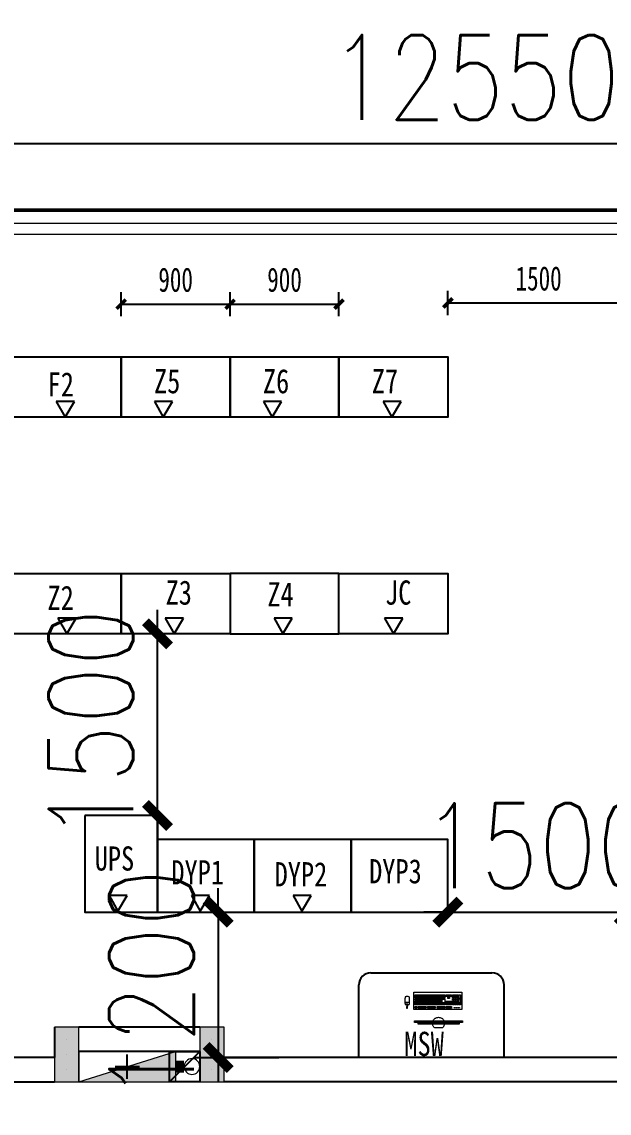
# Model space of a CAD drawing. Header units: millimetres. Extents: x -105589 to 107338, y 13850 to 162308.
# Drawn here: x 95452 to 100306, y 14465 to 23482 of the extents above; entities that cross this region are included whole.
import ezdxf

# ---------------------------------------------------------------- set-up
doc = ezdxf.new("R2010")
doc.units = ezdxf.units.MM
for name, color, linetype in [('0-通风设备', 8, 'Continuous'), ('DIM_LEAD', 3, 'Continuous'), ('GS', 1, 'Continuous'), ('JZ-外墙填充', 8, 'Continuous'), ('PUB_HATCH', 8, 'Continuous'), ('wall', 191, 'Continuous')]:
    doc.layers.add(name, color=color, linetype=linetype)
for name, color, linetype, lineweight in [('1-离壁墙', 71, 'Continuous', 13), ('1-车站轮廓', 31, 'Continuous', 50), ('COLUMN', 1, 'Continuous', 15), ('GPS-XH', 1, 'Continuous', 13), ('PUB_TEXT', 3, 'Continuous', 15), ('尺寸线', 7, 'Continuous', 18)]:
    doc.layers.add(name, color=color, linetype=linetype, lineweight=lineweight)
doc.styles.add('_标准', font='', dxfattribs={"width": 0.8})
doc.styles.add('dim_font', font='SIMPLEX.shx', dxfattribs={"width": 0.8})
doc.styles.add('宋体', font='simhei.ttf', dxfattribs={"width": 0.7})
doc.styles.get('_标准').set_extended_font_data('SimSun')
doc.dimstyles.new('_TCH_ARCH&&200', dxfattribs={"dimscale": 2, "dimtxt": 350, "dimasz": 100, "dimexe": 250, "dimexo": 300, "dimgap": 100, "dimtad": 1, "dimdec": 0, "dimzin": 0, "dimdsep": 46, "dimtxsty": 'dim_font', "dimblk": 'ARCHTICK', "dimcen": 0.09, "dimclrt": 7, "dimazin": 2, "dimtfac": 1, "dimtdec": 0, "dimtix": 1, "dimtmove": 2, "dimatfit": 3, "dimfxl": 1, "dimtolj": 1, "dimtzin": 0, "dimarcsym": 0})
doc.dimstyles.new('DIMN', dxfattribs={"dimtxt": 200, "dimasz": 75, "dimexe": 100, "dimexo": 100, "dimgap": 100, "dimtad": 2, "dimdec": 0, "dimzin": 0, "dimdsep": 46, "dimtxsty": '宋体', "dimblk": 'ARCHTICK', "dimcen": 0.09, "dimclrd": 3, "dimclre": 3, "dimclrt": 7, "dimazin": 2, "dimtfac": 1, "dimtdec": 0, "dimtix": 1, "dimtmove": 2, "dimatfit": 3, "dimfxl": 100, "dimfxlon": 1, "dimtolj": 1, "dimtzin": 0, "dimarcsym": 0})

# ---------------------------------------------------------------- blocks, each defined once
blk = doc.blocks.new('消火单栓')
blk.add_hatch(color=8).paths.add_polyline_path([(-500, 0), (300, -250), (300, 0)])
at = {"color": 1}
for p, q in [((-500, -250), (-500, 0)), ((-500, 0), (300, 0)), ((-500, 0), (-500, -200)), ((-500, 0), (300, -250)), ((300, -250), (300, 0)), ((300, -250), (-500, -250))]:
    blk.add_line(p, q, dxfattribs=at)
at = {"color": 1, "const_width": 100}
blk.add_lwpolyline([(300, -125), (370, -125)], dxfattribs=at)
at = {"color": 1}
blk.add_circle((435, -125), 65, dxfattribs=at)
blk = doc.blocks.new('_FZH')
at = {"color": 252}
blk.add_lwpolyline([(-0.5, -0.5), (0.5, -0.5), (0.5, 0.5), (-0.5, 0.5)], close=True, dxfattribs=at)
at = {"layer": 'PUB_HATCH'}
blk.add_solid([(-0.5, -0.5), (0.5, -0.5), (-0.5, 0.5), (0.5, 0.5)], dxfattribs=at)
blk = doc.blocks.new('_ARCHTICK')
at = {"color": 0, "linetype": 'ByBlock', "const_width": 0.4}
blk.add_lwpolyline([(-0.5, -0.5), (0.5, 0.5)], dxfattribs=at)
blk = doc.blocks.new('*D24')
at = {"color": 3, "lineweight": -2, "transparency": 16777216}
for p, q in [((96273.3, 21049), (96273.3, 21249)), ((97173.3, 21049), (97173.3, 21249)), ((96273.3, 21149), (97173.3, 21149))]:
    blk.add_line(p, q, dxfattribs=at)
at = {"layer": 'DEFPOINTS', "color": 0, "transparency": 16777216}
for p in [(97173.3, 21149), (96273.3, 20714.7), (97173.3, 20714.7)]:
    blk.add_point(p, dxfattribs=at)
at = {"color": 3, "lineweight": -2, "transparency": 16777216, "xscale": 75, "yscale": 75, "zscale": 75, "rotation": 180}
blk.add_blockref('_ARCHTICK', (96273.3, 21149), dxfattribs=at)
at = {"color": 3, "lineweight": -2, "transparency": 16777216, "xscale": 75, "yscale": 75, "zscale": 75}
blk.add_blockref('_ARCHTICK', (97173.3, 21149), dxfattribs=at)
at = {"color": 7, "transparency": 16777216, "insert": (96723.3, 21350.2), "char_height": 200, "attachment_point": 5, "style": '宋体'}
blk.add_mtext('\\A1;900', dxfattribs=at)
blk = doc.blocks.new('*D25')
at = {"color": 3, "lineweight": -2, "transparency": 16777216}
for p, q in [((97173.3, 21049), (97173.3, 21249)), ((98073.3, 21049), (98073.3, 21249)), ((97173.3, 21149), (98073.3, 21149))]:
    blk.add_line(p, q, dxfattribs=at)
at = {"layer": 'DEFPOINTS', "color": 0, "transparency": 16777216}
for p in [(98073.3, 21149), (97173.3, 20714.7), (98073.3, 20714.7)]:
    blk.add_point(p, dxfattribs=at)
at = {"color": 3, "lineweight": -2, "transparency": 16777216, "xscale": 75, "yscale": 75, "zscale": 75, "rotation": 180}
blk.add_blockref('_ARCHTICK', (97173.3, 21149), dxfattribs=at)
at = {"color": 3, "lineweight": -2, "transparency": 16777216, "xscale": 75, "yscale": 75, "zscale": 75}
blk.add_blockref('_ARCHTICK', (98073.3, 21149), dxfattribs=at)
at = {"color": 7, "transparency": 16777216, "insert": (97623.3, 21350.2), "char_height": 200, "attachment_point": 5, "style": '宋体'}
blk.add_mtext('\\A1;900', dxfattribs=at)
blk = doc.blocks.new('*D26')
at = {"color": 3, "lineweight": -2, "transparency": 16777216}
for p, q in [((98973.3, 21059.4), (98973.3, 21259.4)), ((100473.2, 21059.4), (100473.2, 21259.4)), ((98973.3, 21159.4), (100473.2, 21159.4))]:
    blk.add_line(p, q, dxfattribs=at)
at = {"layer": 'DEFPOINTS', "color": 0, "transparency": 16777216}
for p in [(100473.2, 21159.4), (98973.3, 20714.7), (100473.2, 20725.1)]:
    blk.add_point(p, dxfattribs=at)
at = {"color": 3, "lineweight": -2, "transparency": 16777216, "xscale": 75, "yscale": 75, "zscale": 75, "rotation": 180}
blk.add_blockref('_ARCHTICK', (98973.3, 21159.4), dxfattribs=at)
at = {"color": 3, "lineweight": -2, "transparency": 16777216, "xscale": 75, "yscale": 75, "zscale": 75}
blk.add_blockref('_ARCHTICK', (100473.2, 21159.4), dxfattribs=at)
at = {"color": 7, "transparency": 16777216, "insert": (99723.2, 21360.6), "char_height": 200, "attachment_point": 5, "style": '宋体'}
blk.add_mtext('\\A1;1500', dxfattribs=at)
blk = doc.blocks.new('*D30')
at = {"color": 0, "lineweight": -2, "transparency": 16777216}
for p, q in [((92923.2, 22525.1), (92923.2, 22972.8)), ((105473.2, 22525.1), (105473.2, 22972.8)), ((105473.2, 22472.8), (92923.2, 22472.8))]:
    blk.add_line(p, q, dxfattribs=at)
at = {"layer": 'DEFPOINTS', "color": 0, "transparency": 16777216}
for p in [(92923.2, 22472.8), (92923.2, 21925.1), (105473.2, 21925.1)]:
    blk.add_point(p, dxfattribs=at)
at = {"color": 0, "lineweight": -2, "transparency": 16777216, "xscale": 200, "yscale": 200, "zscale": 200, "rotation": 180}
blk.add_blockref('_ARCHTICK', (92923.2, 22472.8), dxfattribs=at)
at = {"color": 0, "lineweight": -2, "transparency": 16777216, "xscale": 200, "yscale": 200, "zscale": 200}
blk.add_blockref('_ARCHTICK', (105473.2, 22472.8), dxfattribs=at)
at = {"color": 7, "transparency": 16777216, "insert": (99198.2, 23022.8), "char_height": 700, "attachment_point": 5, "style": 'dim_font'}
blk.add_mtext('\\A1;12550', dxfattribs=at)
blk = doc.blocks.new('*D17')
at = {"color": 0, "lineweight": -2, "transparency": 16777216}
for p, q in [((97075, 16125.1), (97075, 16325.1)), ((97075, 16125.1), (97575, 16125.1)), ((97075, 16125.1), (97075, 14925.1)), ((96875, 14925.1), (97575, 14925.1)), ((97075, 14925.1), (97075, 14725.1))]:
    blk.add_line(p, q, dxfattribs=at)
at = {"layer": 'DEFPOINTS', "color": 0, "transparency": 16777216}
for p in [(96573.3, 16125.1), (95483, 14925.1), (97075, 14925.1)]:
    blk.add_point(p, dxfattribs=at)
at = {"color": 0, "lineweight": -2, "transparency": 16777216, "xscale": 200, "yscale": 200, "zscale": 200}
for p, rotation in [((97075, 16125.1), 270), ((97075, 14925.1), 90)]:
    blk.add_blockref('_ARCHTICK', p, dxfattribs=dict(at, rotation=rotation))
at = {"color": 7, "transparency": 16777216, "insert": (96525, 15525.1), "char_height": 700, "attachment_point": 5, "rotation": 90, "style": 'dim_font'}
blk.add_mtext('\\A1;1200', dxfattribs=at)
blk = doc.blocks.new('*D18')
at = {"color": 0, "lineweight": -2, "transparency": 16777216}
for p, q in [((98973.3, 16125.1), (98973.3, 16625.1)), ((100473.3, 16125.1), (100473.3, 16625.1)), ((98973.3, 16125.1), (98773.3, 16125.1)), ((98973.3, 16125.1), (100473.3, 16125.1)), ((100473.3, 16125.1), (100673.3, 16125.1))]:
    blk.add_line(p, q, dxfattribs=at)
at = {"layer": 'DEFPOINTS', "color": 0, "transparency": 16777216}
for p in [(98973.3, 16125.1), (100473.3, 16125.1), (100473.3, 16125.1)]:
    blk.add_point(p, dxfattribs=at)
at = {"color": 0, "lineweight": -2, "transparency": 16777216, "xscale": 200, "yscale": 200, "zscale": 200}
blk.add_blockref('_ARCHTICK', (98973.3, 16125.1), dxfattribs=at)
at = {"color": 0, "lineweight": -2, "transparency": 16777216, "xscale": 200, "yscale": 200, "zscale": 200, "rotation": 180}
blk.add_blockref('_ARCHTICK', (100473.3, 16125.1), dxfattribs=at)
at = {"color": 7, "transparency": 16777216, "insert": (99723.3, 16675.1), "char_height": 700, "attachment_point": 5, "style": 'dim_font'}
blk.add_mtext('\\A1;1500', dxfattribs=at)
blk = doc.blocks.new('*D20')
at = {"color": 0, "lineweight": -2, "transparency": 16777216}
for p, q in [((96573.3, 18425.1), (96573.3, 18625.1)), ((96573.3, 18425.1), (96073.3, 18425.1)), ((96573.3, 16925.1), (96573.3, 18425.1)), ((96573.3, 16925.1), (96073.3, 16925.1)), ((96573.3, 16925.1), (96573.3, 16725.1))]:
    blk.add_line(p, q, dxfattribs=at)
at = {"layer": 'DEFPOINTS', "color": 0, "transparency": 16777216}
for p in [(96573.3, 18425.1), (96573.3, 18425.1), (96573.3, 16925.1)]:
    blk.add_point(p, dxfattribs=at)
at = {"color": 0, "lineweight": -2, "transparency": 16777216, "xscale": 200, "yscale": 200, "zscale": 200}
for p, rotation in [((96573.3, 18425.1), 270), ((96573.3, 16925.1), 90)]:
    blk.add_blockref('_ARCHTICK', p, dxfattribs=dict(at, rotation=rotation))
at = {"color": 7, "transparency": 16777216, "insert": (96023.3, 17675.1), "char_height": 700, "attachment_point": 5, "rotation": 90, "style": 'dim_font'}
blk.add_mtext('\\A1;1500', dxfattribs=at)

msp = doc.modelspace()

# ---------------------------------------------------------------- linework, layer by layer
at = {"color": 0}
for p, q in [((98337.5, 15625.1), (99337.5, 15625.1)), ((98237.5, 14925.1), (98237.5, 15525.1)), ((99437.5, 14925.1), (99437.5, 15525.1))]:
    msp.add_line(p, q, dxfattribs=at)
for centre, start, end in [((98337.5, 15525.1), 90, 180), ((99337.5, 15525.1), 0, 90)]:
    msp.add_arc(centre, 100, start, end, dxfattribs=at)
at = {"layer": '0-通风设备', "color": 0, "lineweight": -3, "ltscale": 1.25}
for p, q in [((95737.1, 20344), (95809.9, 20214.7)), ((95887.6, 20344), (95737.1, 20344)), ((95809.9, 20214.7), (95887.6, 20344)), ((96548.1, 20344), (96620.9, 20214.7)), ((96698.5, 20344), (96548.1, 20344)), ((96620.9, 20214.7), (96698.5, 20344)), ((97448.1, 20344), (97520.9, 20214.7)), ((97598.5, 20344), (97448.1, 20344)), ((97520.9, 20214.7), (97598.5, 20344)), ((98437.1, 20344), (98509.9, 20214.7)), ((98587.6, 20344), (98437.1, 20344)), ((98509.9, 20214.7), (98587.6, 20344)), ((95750.5, 18554.4), (95823.3, 18425.1)), ((95900.9, 18554.4), (95750.5, 18554.4)), ((95823.3, 18425.1), (95900.9, 18554.4)), ((96637.1, 18554.4), (96709.9, 18425.1)), ((96787.6, 18554.4), (96637.1, 18554.4)), ((96709.9, 18425.1), (96787.6, 18554.4)), ((97537.1, 18554.4), (97609.9, 18425.1)), ((97687.6, 18554.4), (97537.1, 18554.4)), ((97609.9, 18425.1), (97687.6, 18554.4)), ((98450.5, 18554.4), (98523.3, 18425.1)), ((98600.9, 18554.4), (98450.5, 18554.4)), ((98523.3, 18425.1), (98600.9, 18554.4)), ((96173.4, 16263.1), (96246.2, 16133.8)), ((96323.8, 16263.1), (96173.4, 16263.1)), ((96246.2, 16133.8), (96323.8, 16263.1)), ((96853.8, 16263.1), (96926.5, 16133.8)), ((97004.2, 16263.1), (96853.8, 16263.1)), ((96926.5, 16133.8), (97004.2, 16263.1)), ((97694.1, 16263.1), (97766.9, 16133.8)), ((97844.5, 16263.1), (97694.1, 16263.1)), ((97766.9, 16133.8), (97844.5, 16263.1))]:
    msp.add_line(p, q, dxfattribs=at)
at = {"layer": '1-离壁墙', "color": 0}
for points in [[(105473.2, 21815.1), (87972.8, 21815.1)], [(105473.2, 21725.1), (87972.8, 21725.1)]]:
    msp.add_lwpolyline(points, dxfattribs=at)
at = {"layer": '1-车站轮廓', "color": 0}
msp.add_line((87972.8, 21925.1), (105473.2, 21925.1), dxfattribs=at)
at = {"layer": 'DIM_LEAD', "color": 0}
for p, q in [((96323.5, 14750.1), (96323.5, 14950.1)), ((96223.5, 14850.1), (96423.5, 14850.1))]:
    msp.add_line(p, q, dxfattribs=at)
at = {"layer": 'GS', "color": 0}
msp.add_line((96673.2, 14725.1), (96923.2, 14975.1), dxfattribs=at)
msp.add_lwpolyline([(96923.2, 14725.1), (96673.2, 14725.1), (96673.2, 14975.1), (96923.2, 14975.1)], close=True, dxfattribs=at)
at = {"layer": 'JZ-外墙填充', "color": 0}
for points in [[(95373.3, 20714.7), (96273.3, 20714.7), (96273.3, 20214.7), (95373.3, 20214.7)], [(96273.3, 20714.7), (97173.3, 20714.7), (97173.3, 20214.7), (96273.3, 20214.7)], [(97173.3, 20714.7), (98073.3, 20714.7), (98073.3, 20214.7), (97173.3, 20214.7)], [(98073.3, 20714.7), (98973.3, 20714.7), (98973.3, 20214.7), (98073.3, 20214.7)], [(95373.3, 18925.1), (96273.3, 18925.1), (96273.3, 18425.1), (95373.3, 18425.1)], [(96273.3, 18925.1), (97173.3, 18925.1), (97173.3, 18425.1), (96273.3, 18425.1)], [(97173.3, 18425.1), (98073.3, 18425.1), (98073.3, 18925.1), (97173.3, 18925.1)], [(98073.3, 18925.1), (98973.3, 18925.1), (98973.3, 18425.1), (98073.3, 18425.1)], [(95973.3, 16925.1), (95973.3, 16125.1), (96573.3, 16125.1), (96573.3, 16925.1)], [(96573.3, 16125.1), (97373.3, 16125.1), (97373.3, 16725.1), (96573.3, 16725.1)], [(97373.3, 16125.1), (98173.3, 16125.1), (98173.3, 16725.1), (97373.3, 16725.1)], [(98173.3, 16125.1), (98973.3, 16125.1), (98973.3, 16725.1), (98173.3, 16725.1)]]:
    msp.add_lwpolyline(points, close=True, dxfattribs=at)
at = {"layer": 'wall', "color": 0}
for p, q in [((95723.2, 15175.1), (95723.2, 14925.1)), ((96923.2, 15175.1), (95923.2, 15175.1)), ((95823.2, 15075.1), (95823.2, 15075.1)), ((97023.2, 15075.1), (97023.2, 15075.1)), ((96923.2, 14975.1), (95923.2, 14975.1)), ((95723.2, 14925.1), (94923.2, 14925.1)), ((95823.2, 14950.1), (95823.2, 14950.1)), ((97023.2, 14950.1), (97023.2, 14950.1)), ((100923.2, 14925.1), (97123.2, 14925.1)), ((95823.2, 14825.1), (95823.2, 14825.1)), ((97023.2, 14825.1), (97023.2, 14825.1)), ((94923.2, 14725.1), (95723.2, 14725.1)), ((100923.2, 14725.1), (97123.2, 14725.1))]:
    msp.add_line(p, q, dxfattribs=at)
at = {"layer": '尺寸线', "color": 0}
for p, q in [((98621.6, 15426), (98619.4, 15418.6)), ((98621.6, 15426), (98619.4, 15418.6)), ((98625.3, 15427.5), (98621.6, 15426)), ((98625.3, 15427.5), (98621.6, 15426)), ((98629, 15429), (98625.3, 15427.5)), ((98629, 15429), (98625.3, 15427.5)), ((98633.5, 15429.7), (98629, 15429)), ((98633.5, 15429.7), (98629, 15429)), ((98637.2, 15429.7), (98633.5, 15429.7)), ((98637.2, 15429.7), (98633.5, 15429.7)), ((98641.7, 15429.7), (98637.2, 15429.7)), ((98641.7, 15429.7), (98637.2, 15429.7)), ((98645.4, 15429), (98641.7, 15429.7)), ((98645.4, 15429), (98641.7, 15429.7)), ((98649.9, 15427.5), (98645.4, 15429)), ((98649.9, 15427.5), (98645.4, 15429)), ((98653.6, 15426), (98649.9, 15427.5)), ((98653.6, 15426), (98649.9, 15427.5)), ((98655.1, 15418.6), (98653.6, 15426)), ((98655.1, 15418.6), (98653.6, 15426)), ((98693, 15322.6), (98693, 15464)), ((98693, 15464), (99088.3, 15464)), ((98693, 15322.6), (98693, 15464)), ((98693, 15464), (99088.3, 15464)), ((98703.4, 15442.5), (98725.7, 15442.5)), ((98703.4, 15428.3), (98703.4, 15442.5)), ((98703.4, 15442.5), (98703.4, 15442.5)), ((98725.7, 15428.3), (98703.4, 15428.3)), ((98703.4, 15425.3), (98725.7, 15425.3)), ((98703.4, 15411.9), (98703.4, 15425.3)), ((98703.4, 15425.3), (98703.4, 15425.3)), ((98725.7, 15442.5), (98725.7, 15428.3)), ((98725.7, 15425.3), (98725.7, 15411.9)), ((98728.7, 15442.5), (98742.1, 15442.5)), ((98728.7, 15428.3), (98728.7, 15442.5)), ((98728.7, 15442.5), (98728.7, 15442.5)), ((98742.1, 15428.3), (98728.7, 15428.3)), ((98728.7, 15425.3), (98742.1, 15425.3)), ((98728.7, 15411.9), (98728.7, 15425.3)), ((98728.7, 15425.3), (98728.7, 15425.3)), ((98742.1, 15442.5), (98742.1, 15428.3)), ((98742.1, 15425.3), (98742.1, 15411.9)), ((98745.1, 15442.5), (98758.5, 15442.5)), ((98745.1, 15428.3), (98745.1, 15442.5)), ((98745.1, 15442.5), (98745.1, 15442.5)), ((98758.5, 15428.3), (98745.1, 15428.3)), ((98745.1, 15425.3), (98758.5, 15425.3)), ((98745.1, 15411.9), (98745.1, 15425.3)), ((98745.1, 15425.3), (98745.1, 15425.3)), ((98758.5, 15442.5), (98758.5, 15428.3)), ((98758.5, 15425.3), (98758.5, 15411.9)), ((98761.5, 15442.5), (98873.9, 15442.5)), ((98761.5, 15428.3), (98761.5, 15442.5)), ((98761.5, 15442.5), (98761.5, 15442.5)), ((98873.9, 15428.3), (98761.5, 15428.3)), ((98761.5, 15425.3), (98774.9, 15425.3)), ((98761.5, 15411.9), (98761.5, 15425.3)), ((98761.5, 15425.3), (98761.5, 15425.3)), ((98774.9, 15425.3), (98774.9, 15411.9)), ((98777.8, 15425.3), (98792, 15425.3)), ((98777.8, 15411.9), (98777.8, 15425.3)), ((98777.8, 15425.3), (98777.8, 15425.3)), ((98792, 15425.3), (98792, 15411.9)), ((98794.2, 15425.3), (98808.4, 15425.3)), ((98794.2, 15411.9), (98794.2, 15425.3)), ((98794.2, 15425.3), (98794.2, 15425.3)), ((98808.4, 15425.3), (98808.4, 15411.9)), ((98810.6, 15425.3), (98824.7, 15425.3)), ((98810.6, 15411.9), (98810.6, 15425.3)), ((98810.6, 15425.3), (98810.6, 15425.3)), ((98824.7, 15425.3), (98824.7, 15411.9)), ((98827.7, 15425.3), (98841.1, 15425.3)), ((98827.7, 15411.9), (98827.7, 15425.3)), ((98827.7, 15425.3), (98827.7, 15425.3)), ((98841.1, 15425.3), (98841.1, 15411.9)), ((98844.1, 15425.3), (98857.5, 15425.3)), ((98844.1, 15411.9), (98844.1, 15425.3)), ((98844.1, 15425.3), (98844.1, 15425.3)), ((98857.5, 15425.3), (98857.5, 15411.9)), ((98860.5, 15425.3), (98873.9, 15425.3)), ((98860.5, 15411.9), (98860.5, 15425.3)), ((98860.5, 15425.3), (98860.5, 15425.3)), ((98873.9, 15442.5), (98873.9, 15428.3)), ((98873.9, 15425.3), (98873.9, 15411.9)), ((98876.9, 15442.5), (98890.3, 15442.5)), ((98876.9, 15428.3), (98876.9, 15442.5)), ((98876.9, 15442.5), (98876.9, 15442.5)), ((98890.3, 15428.3), (98876.9, 15428.3)), ((98876.9, 15425.3), (98890.3, 15425.3)), ((98876.9, 15411.9), (98876.9, 15425.3)), ((98876.9, 15425.3), (98876.9, 15425.3)), ((98890.3, 15442.5), (98890.3, 15428.3)), ((98890.3, 15425.3), (98890.3, 15411.9)), ((98893.2, 15442.5), (98907.4, 15442.5)), ((98893.2, 15428.3), (98893.2, 15442.5)), ((98893.2, 15442.5), (98893.2, 15442.5)), ((98907.4, 15428.3), (98893.2, 15428.3)), ((98893.2, 15425.3), (98907.4, 15425.3)), ((98893.2, 15411.9), (98893.2, 15425.3)), ((98893.2, 15425.3), (98893.2, 15425.3)), ((98907.4, 15442.5), (98907.4, 15428.3)), ((98907.4, 15425.3), (98907.4, 15411.9)), ((98909.6, 15442.5), (98923.8, 15442.5)), ((98909.6, 15428.3), (98909.6, 15442.5)), ((98909.6, 15442.5), (98909.6, 15442.5)), ((98923.8, 15428.3), (98909.6, 15428.3)), ((98909.6, 15425.3), (98948.3, 15425.3)), ((98909.6, 15411.2), (98909.6, 15425.3)), ((98909.6, 15425.3), (98909.6, 15425.3)), ((98923.8, 15442.5), (98923.8, 15428.3)), ((98926, 15442.5), (98948.3, 15442.5)), ((98926, 15428.3), (98926, 15442.5)), ((98926, 15442.5), (98926, 15442.5)), ((98948.3, 15428.3), (98926, 15428.3)), ((98948.3, 15442.5), (98948.3, 15428.3)), ((98948.3, 15425.3), (98948.3, 15411.2)), ((98956.5, 15442.5), (98969.9, 15442.5)), ((98956.5, 15428.3), (98956.5, 15442.5)), ((98956.5, 15442.5), (98956.5, 15442.5)), ((98969.9, 15428.3), (98956.5, 15428.3)), ((98969.9, 15442.5), (98969.9, 15428.3)), ((98972.9, 15442.5), (98987, 15442.5)), ((98972.9, 15428.3), (98972.9, 15442.5)), ((98972.9, 15442.5), (98972.9, 15442.5)), ((98987, 15428.3), (98972.9, 15428.3)), ((98972.9, 15425.3), (98987, 15425.3)), ((98972.9, 15411.9), (98972.9, 15425.3)), ((98972.9, 15425.3), (98972.9, 15425.3)), ((98987, 15442.5), (98987, 15428.3)), ((98987, 15425.3), (98987, 15411.9)), ((98989.3, 15442.5), (99003.4, 15442.5)), ((98989.3, 15428.3), (98989.3, 15442.5)), ((98989.3, 15442.5), (98989.3, 15442.5)), ((99003.4, 15428.3), (98989.3, 15428.3)), ((99003.4, 15442.5), (99003.4, 15428.3)), ((99011.6, 15442.5), (99044.4, 15442.5)), ((99011.6, 15428.3), (99011.6, 15442.5)), ((99011.6, 15442.5), (99011.6, 15442.5)), ((99044.4, 15428.3), (99011.6, 15428.3)), ((99011.6, 15425.3), (99025, 15425.3)), ((99011.6, 15411.9), (99011.6, 15425.3)), ((99011.6, 15425.3), (99011.6, 15425.3)), ((99025, 15425.3), (99025, 15411.9)), ((99029.5, 15425.3), (99042.9, 15425.3)), ((99029.5, 15411.9), (99029.5, 15425.3)), ((99029.5, 15425.3), (99029.5, 15425.3)), ((99042.9, 15425.3), (99042.9, 15411.9)), ((99044.4, 15442.5), (99044.4, 15428.3)), ((99047.3, 15442.5), (99060.7, 15442.5)), ((99047.3, 15428.3), (99047.3, 15442.5)), ((99047.3, 15442.5), (99047.3, 15442.5)), ((99060.7, 15428.3), (99047.3, 15428.3)), ((99047.3, 15425.3), (99060.7, 15425.3)), ((99047.3, 15411.9), (99047.3, 15425.3)), ((99047.3, 15425.3), (99047.3, 15425.3)), ((99060.7, 15442.5), (99060.7, 15428.3)), ((99060.7, 15425.3), (99060.7, 15411.9)), ((99065.2, 15442.5), (99078.6, 15442.5)), ((99065.2, 15412.7), (99065.2, 15442.5)), ((99065.2, 15442.5), (99065.2, 15442.5)), ((99078.6, 15442.5), (99078.6, 15412.7)), ((99088.3, 15464), (99088.3, 15322.6)), ((99088.3, 15464), (99088.3, 15464)), ((99088.3, 15464), (99088.3, 15322.6)), ((98617.9, 15410.4), (98617.1, 15402.2)), ((98617.9, 15410.4), (98617.1, 15402.2)), ((98617.1, 15402.2), (98617.1, 15394)), ((98617.1, 15402.2), (98617.1, 15394)), ((98617.1, 15394), (98617.1, 15385.8)), ((98617.1, 15394), (98617.1, 15385.8)), ((98617.1, 15385.8), (98617.9, 15377.6)), ((98617.1, 15385.8), (98617.9, 15377.6)), ((98619.4, 15418.6), (98617.9, 15410.4)), ((98619.4, 15418.6), (98617.9, 15410.4)), ((98617.9, 15383.6), (98627.5, 15382.8)), ((98617.9, 15377.6), (98619.4, 15369.4)), ((98617.9, 15377.6), (98619.4, 15369.4)), ((98619.4, 15369.4), (98621.6, 15362)), ((98619.4, 15369.4), (98621.6, 15362)), ((98621.6, 15362), (98653.6, 15362)), ((98621.6, 15362), (98653.6, 15362)), ((98621.6, 15362), (98621.6, 15362)), ((98621.6, 15362), (98621.6, 15362)), ((98627.5, 15382.8), (98637.2, 15382.8)), ((98633.5, 15341.1), (98634.2, 15344.9)), ((98633.5, 15341.1), (98634.2, 15344.9)), ((98633.5, 15337.4), (98633.5, 15341.1)), ((98633.5, 15337.4), (98633.5, 15341.1)), ((98634.2, 15334.4), (98633.5, 15337.4)), ((98634.2, 15334.4), (98633.5, 15337.4)), ((98634.2, 15344.9), (98636.5, 15350.8)), ((98634.2, 15344.9), (98636.5, 15350.8)), ((98634.2, 15344.9), (98634.2, 15344.9)), ((98634.2, 15344.9), (98634.2, 15344.9)), ((98635, 15330.7), (98634.2, 15334.4)), ((98635, 15330.7), (98634.2, 15334.4)), ((98637.2, 15330.7), (98635, 15330.7)), ((98637.2, 15330.7), (98635, 15330.7)), ((98635, 15330.7), (98635, 15330.7)), ((98635, 15330.7), (98635, 15330.7)), ((98636.5, 15341.1), (98635.7, 15337.4)), ((98636.5, 15341.1), (98635.7, 15337.4)), ((98635.7, 15337.4), (98636.5, 15334.4)), ((98635.7, 15337.4), (98636.5, 15334.4)), ((98636.5, 15359), (98636.5, 15362)), ((98636.5, 15362), (98636.5, 15362)), ((98636.5, 15362), (98638.7, 15362)), ((98636.5, 15359), (98636.5, 15362)), ((98636.5, 15362), (98636.5, 15362)), ((98636.5, 15362), (98638.7, 15362)), ((98636.5, 15356), (98636.5, 15359)), ((98636.5, 15356), (98636.5, 15359)), ((98636.5, 15353.8), (98636.5, 15356)), ((98636.5, 15353.8), (98636.5, 15356)), ((98636.5, 15350.8), (98636.5, 15353.8)), ((98636.5, 15350.8), (98636.5, 15353.8)), ((98638.7, 15350.1), (98636.5, 15344.9)), ((98638.7, 15350.1), (98636.5, 15344.9)), ((98636.5, 15344.9), (98636.5, 15341.1)), ((98636.5, 15344.9), (98636.5, 15341.1)), ((98636.5, 15334.4), (98637.2, 15330.7)), ((98636.5, 15334.4), (98637.2, 15330.7)), ((98637.2, 15382.8), (98646.9, 15382.8)), ((98637.2, 15362), (98637.2, 15382.1)), ((98637.2, 15330.7), (98637.2, 15330.7)), ((98637.2, 15330.7), (98637.2, 15330.7)), ((98638.7, 15362), (98639.5, 15359)), ((98638.7, 15362), (98639.5, 15359)), ((98639.5, 15353.1), (98638.7, 15350.1)), ((98639.5, 15353.1), (98638.7, 15350.1)), ((98638.7, 15350.1), (98638.7, 15350.1)), ((98638.7, 15350.1), (98638.7, 15350.1)), ((98639.5, 15359), (98639.5, 15356)), ((98639.5, 15359), (98639.5, 15356)), ((98639.5, 15356), (98639.5, 15353.1)), ((98639.5, 15356), (98639.5, 15353.1)), ((98646.9, 15382.8), (98657.3, 15383.6)), ((98653.6, 15362), (98655.1, 15369.4)), ((98653.6, 15362), (98655.1, 15369.4)), ((98656.6, 15410.4), (98655.1, 15418.6)), ((98656.6, 15410.4), (98655.1, 15418.6)), ((98655.1, 15369.4), (98656.6, 15377.6)), ((98655.1, 15369.4), (98656.6, 15377.6)), ((98657.3, 15402.2), (98656.6, 15410.4)), ((98657.3, 15402.2), (98656.6, 15410.4)), ((98656.6, 15377.6), (98657.3, 15385.8)), ((98656.6, 15377.6), (98657.3, 15385.8)), ((98657.3, 15394), (98657.3, 15402.2)), ((98657.3, 15394), (98657.3, 15402.2)), ((98657.3, 15385.8), (98657.3, 15394)), ((98657.3, 15385.8), (98657.3, 15394)), ((98725.7, 15411.9), (98703.4, 15411.9)), ((98703.4, 15408.2), (98725.7, 15408.2)), ((98703.4, 15394.8), (98703.4, 15408.2)), ((98703.4, 15408.2), (98703.4, 15408.2)), ((98725.7, 15394.8), (98703.4, 15394.8)), ((98703.4, 15391.1), (98725.7, 15391.1)), ((98703.4, 15377.7), (98703.4, 15391.1)), ((98703.4, 15391.1), (98703.4, 15391.1)), ((98725.7, 15377.7), (98703.4, 15377.7)), ((98703.4, 15374.7), (98725.7, 15374.7)), ((98703.4, 15360.6), (98703.4, 15374.7)), ((98703.4, 15374.7), (98703.4, 15374.7)), ((98725.7, 15360.6), (98703.4, 15360.6)), ((98703.4, 15347.2), (98717.5, 15347.2)), ((98703.4, 15333.8), (98703.4, 15347.2)), ((98703.4, 15347.2), (98703.4, 15347.2)), ((98717.5, 15333.8), (98703.4, 15333.8)), ((98717.5, 15347.2), (98717.5, 15333.8)), ((98725.7, 15408.2), (98725.7, 15394.8)), ((98725.7, 15391.1), (98725.7, 15377.7)), ((98725.7, 15374.7), (98725.7, 15360.6)), ((98742.1, 15411.9), (98728.7, 15411.9)), ((98728.7, 15408.2), (98742.1, 15408.2)), ((98728.7, 15394.8), (98728.7, 15408.2)), ((98728.7, 15408.2), (98728.7, 15408.2)), ((98742.1, 15394.8), (98728.7, 15394.8)), ((98728.7, 15391.1), (98742.1, 15391.1)), ((98728.7, 15377.7), (98728.7, 15391.1)), ((98728.7, 15391.1), (98728.7, 15391.1)), ((98742.1, 15377.7), (98728.7, 15377.7)), ((98728.7, 15374.7), (98742.1, 15374.7)), ((98728.7, 15360.6), (98728.7, 15374.7)), ((98728.7, 15374.7), (98728.7, 15374.7)), ((98742.1, 15360.6), (98728.7, 15360.6)), ((98728.7, 15347.2), (98742.1, 15347.2)), ((98728.7, 15333.8), (98728.7, 15347.2)), ((98728.7, 15347.2), (98728.7, 15347.2)), ((98742.1, 15333.8), (98728.7, 15333.8)), ((98742.1, 15408.2), (98742.1, 15394.8)), ((98742.1, 15391.1), (98742.1, 15377.7)), ((98742.1, 15374.7), (98742.1, 15360.6)), ((98742.1, 15347.2), (98742.1, 15333.8)), ((98758.5, 15411.9), (98745.1, 15411.9)), ((98745.1, 15408.2), (98758.5, 15408.2)), ((98745.1, 15394.8), (98745.1, 15408.2)), ((98745.1, 15408.2), (98745.1, 15408.2)), ((98758.5, 15394.8), (98745.1, 15394.8)), ((98745.1, 15391.1), (98758.5, 15391.1)), ((98745.1, 15377.7), (98745.1, 15391.1)), ((98745.1, 15391.1), (98745.1, 15391.1)), ((98758.5, 15377.7), (98745.1, 15377.7)), ((98745.1, 15374.7), (98758.5, 15374.7)), ((98745.1, 15360.6), (98745.1, 15374.7)), ((98745.1, 15374.7), (98745.1, 15374.7)), ((98758.5, 15360.6), (98745.1, 15360.6)), ((98745.1, 15347.2), (98758.5, 15347.2)), ((98745.1, 15333.8), (98745.1, 15347.2)), ((98745.1, 15347.2), (98745.1, 15347.2)), ((98758.5, 15333.8), (98745.1, 15333.8)), ((98758.5, 15408.2), (98758.5, 15394.8)), ((98758.5, 15391.1), (98758.5, 15377.7)), ((98758.5, 15374.7), (98758.5, 15360.6)), ((98758.5, 15347.2), (98758.5, 15333.8)), ((98774.9, 15411.9), (98761.5, 15411.9)), ((98761.5, 15408.2), (98774.9, 15408.2)), ((98761.5, 15394.8), (98761.5, 15408.2)), ((98761.5, 15408.2), (98761.5, 15408.2)), ((98774.9, 15394.8), (98761.5, 15394.8)), ((98761.5, 15391.1), (98774.9, 15391.1)), ((98761.5, 15377.7), (98761.5, 15391.1)), ((98761.5, 15391.1), (98761.5, 15391.1)), ((98774.9, 15377.7), (98761.5, 15377.7)), ((98761.5, 15374.7), (98774.9, 15374.7)), ((98761.5, 15360.6), (98761.5, 15374.7)), ((98761.5, 15374.7), (98761.5, 15374.7)), ((98774.9, 15360.6), (98761.5, 15360.6)), ((98761.5, 15347.2), (98774.9, 15347.2)), ((98761.5, 15333.8), (98761.5, 15347.2)), ((98761.5, 15347.2), (98761.5, 15347.2)), ((98774.9, 15333.8), (98761.5, 15333.8)), ((98774.9, 15408.2), (98774.9, 15394.8)), ((98774.9, 15391.1), (98774.9, 15377.7)), ((98774.9, 15374.7), (98774.9, 15360.6)), ((98774.9, 15347.2), (98774.9, 15333.8)), ((98792, 15411.9), (98777.8, 15411.9)), ((98777.8, 15408.2), (98792, 15408.2)), ((98777.8, 15394.8), (98777.8, 15408.2)), ((98777.8, 15408.2), (98777.8, 15408.2)), ((98792, 15394.8), (98777.8, 15394.8)), ((98777.8, 15391.1), (98792, 15391.1)), ((98777.8, 15377.7), (98777.8, 15391.1)), ((98777.8, 15391.1), (98777.8, 15391.1)), ((98792, 15377.7), (98777.8, 15377.7)), ((98777.8, 15374.7), (98792, 15374.7)), ((98777.8, 15360.6), (98777.8, 15374.7)), ((98777.8, 15374.7), (98777.8, 15374.7)), ((98792, 15360.6), (98777.8, 15360.6)), ((98777.8, 15347.2), (98792, 15347.2)), ((98777.8, 15333.8), (98777.8, 15347.2)), ((98777.8, 15347.2), (98777.8, 15347.2)), ((98792, 15333.8), (98777.8, 15333.8)), ((98792, 15408.2), (98792, 15394.8)), ((98792, 15391.1), (98792, 15377.7)), ((98792, 15374.7), (98792, 15360.6)), ((98792, 15347.2), (98792, 15333.8)), ((98808.4, 15411.9), (98794.2, 15411.9)), ((98794.2, 15408.2), (98808.4, 15408.2)), ((98794.2, 15394.8), (98794.2, 15408.2)), ((98794.2, 15408.2), (98794.2, 15408.2)), ((98808.4, 15394.8), (98794.2, 15394.8)), ((98794.2, 15391.1), (98808.4, 15391.1)), ((98794.2, 15377.7), (98794.2, 15391.1)), ((98794.2, 15391.1), (98794.2, 15391.1)), ((98808.4, 15377.7), (98794.2, 15377.7)), ((98794.2, 15374.7), (98808.4, 15374.7)), ((98794.2, 15360.6), (98794.2, 15374.7)), ((98794.2, 15374.7), (98794.2, 15374.7)), ((98808.4, 15360.6), (98794.2, 15360.6)), ((98805.4, 15347.2), (98818.8, 15347.2)), ((98805.4, 15333.8), (98805.4, 15347.2)), ((98805.4, 15347.2), (98805.4, 15347.2)), ((98818.8, 15333.8), (98805.4, 15333.8)), ((98808.4, 15408.2), (98808.4, 15394.8)), ((98808.4, 15391.1), (98808.4, 15377.7)), ((98808.4, 15374.7), (98808.4, 15360.6)), ((98824.7, 15411.9), (98810.6, 15411.9)), ((98810.6, 15408.2), (98824.7, 15408.2)), ((98810.6, 15394.8), (98810.6, 15408.2)), ((98810.6, 15408.2), (98810.6, 15408.2)), ((98824.7, 15394.8), (98810.6, 15394.8)), ((98810.6, 15391.1), (98824.7, 15391.1)), ((98810.6, 15377.7), (98810.6, 15391.1)), ((98810.6, 15391.1), (98810.6, 15391.1)), ((98824.7, 15377.7), (98810.6, 15377.7)), ((98810.6, 15374.7), (98824.7, 15374.7)), ((98810.6, 15360.6), (98810.6, 15374.7)), ((98810.6, 15374.7), (98810.6, 15374.7)), ((98824.7, 15360.6), (98810.6, 15360.6)), ((98818.8, 15347.2), (98818.8, 15333.8)), ((98821.8, 15347.2), (98835.9, 15347.2)), ((98821.8, 15333.8), (98821.8, 15347.2)), ((98821.8, 15347.2), (98821.8, 15347.2)), ((98835.9, 15333.8), (98821.8, 15333.8)), ((98824.7, 15408.2), (98824.7, 15394.8)), ((98824.7, 15391.1), (98824.7, 15377.7)), ((98824.7, 15374.7), (98824.7, 15360.6)), ((98841.1, 15411.9), (98827.7, 15411.9)), ((98827.7, 15408.2), (98841.1, 15408.2)), ((98827.7, 15394.8), (98827.7, 15408.2)), ((98827.7, 15408.2), (98827.7, 15408.2)), ((98841.1, 15394.8), (98827.7, 15394.8)), ((98827.7, 15391.1), (98841.1, 15391.1)), ((98827.7, 15377.7), (98827.7, 15391.1)), ((98827.7, 15391.1), (98827.7, 15391.1)), ((98841.1, 15377.7), (98827.7, 15377.7)), ((98827.7, 15374.7), (98841.1, 15374.7)), ((98827.7, 15360.6), (98827.7, 15374.7)), ((98827.7, 15374.7), (98827.7, 15374.7)), ((98841.1, 15360.6), (98827.7, 15360.6)), ((98835.9, 15347.2), (98835.9, 15333.8)), ((98838.1, 15347.2), (98852.3, 15347.2)), ((98838.1, 15333.8), (98838.1, 15347.2)), ((98838.1, 15347.2), (98838.1, 15347.2)), ((98852.3, 15333.8), (98838.1, 15333.8)), ((98841.1, 15408.2), (98841.1, 15394.8)), ((98841.1, 15391.1), (98841.1, 15377.7)), ((98841.1, 15374.7), (98841.1, 15360.6)), ((98857.5, 15411.9), (98844.1, 15411.9)), ((98844.1, 15408.2), (98857.5, 15408.2)), ((98844.1, 15394.8), (98844.1, 15408.2)), ((98844.1, 15408.2), (98844.1, 15408.2)), ((98857.5, 15394.8), (98844.1, 15394.8)), ((98844.1, 15391.1), (98857.5, 15391.1)), ((98844.1, 15377.7), (98844.1, 15391.1)), ((98844.1, 15391.1), (98844.1, 15391.1)), ((98857.5, 15377.7), (98844.1, 15377.7)), ((98844.1, 15374.7), (98857.5, 15374.7)), ((98844.1, 15360.6), (98844.1, 15374.7)), ((98844.1, 15374.7), (98844.1, 15374.7)), ((98857.5, 15360.6), (98844.1, 15360.6)), ((98852.3, 15347.2), (98852.3, 15333.8)), ((98854.5, 15347.2), (98868.7, 15347.2)), ((98854.5, 15333.8), (98854.5, 15347.2)), ((98854.5, 15347.2), (98854.5, 15347.2)), ((98868.7, 15333.8), (98854.5, 15333.8)), ((98857.5, 15408.2), (98857.5, 15394.8)), ((98857.5, 15391.1), (98857.5, 15377.7)), ((98857.5, 15374.7), (98857.5, 15360.6)), ((98873.9, 15411.9), (98860.5, 15411.9)), ((98860.5, 15408.2), (98873.9, 15408.2)), ((98860.5, 15394.8), (98860.5, 15408.2)), ((98860.5, 15408.2), (98860.5, 15408.2)), ((98873.9, 15394.8), (98860.5, 15394.8)), ((98860.5, 15391.1), (98873.9, 15391.1)), ((98860.5, 15377.7), (98860.5, 15391.1)), ((98860.5, 15391.1), (98860.5, 15391.1)), ((98873.9, 15377.7), (98860.5, 15377.7)), ((98860.5, 15374.7), (98873.9, 15374.7)), ((98860.5, 15360.6), (98860.5, 15374.7)), ((98860.5, 15374.7), (98860.5, 15374.7)), ((98873.9, 15360.6), (98860.5, 15360.6)), ((98868.7, 15347.2), (98868.7, 15333.8)), ((98873.9, 15408.2), (98873.9, 15394.8)), ((98873.9, 15391.1), (98873.9, 15377.7)), ((98873.9, 15374.7), (98873.9, 15360.6)), ((98890.3, 15411.9), (98876.9, 15411.9)), ((98876.9, 15408.2), (98890.3, 15408.2)), ((98876.9, 15394.8), (98876.9, 15408.2)), ((98876.9, 15408.2), (98876.9, 15408.2)), ((98890.3, 15394.8), (98876.9, 15394.8)), ((98876.9, 15391.1), (98890.3, 15391.1)), ((98876.9, 15377.7), (98876.9, 15391.1)), ((98876.9, 15391.1), (98876.9, 15391.1)), ((98890.3, 15377.7), (98876.9, 15377.7)), ((98876.9, 15374.7), (98890.3, 15374.7)), ((98876.9, 15360.6), (98876.9, 15374.7)), ((98876.9, 15374.7), (98876.9, 15374.7)), ((98890.3, 15360.6), (98876.9, 15360.6)), ((98883.6, 15347.2), (98897.7, 15347.2)), ((98883.6, 15333.8), (98883.6, 15347.2)), ((98883.6, 15347.2), (98883.6, 15347.2)), ((98897.7, 15333.8), (98883.6, 15333.8)), ((98890.3, 15408.2), (98890.3, 15394.8)), ((98890.3, 15391.1), (98890.3, 15377.7)), ((98890.3, 15374.7), (98890.3, 15360.6)), ((98907.4, 15411.9), (98893.2, 15411.9)), ((98893.2, 15408.2), (98907.4, 15408.2)), ((98893.2, 15394.8), (98893.2, 15408.2)), ((98893.2, 15408.2), (98893.2, 15408.2)), ((98907.4, 15394.8), (98893.2, 15394.8)), ((98893.2, 15391.1), (98907.4, 15391.1)), ((98893.2, 15377.7), (98893.2, 15391.1)), ((98893.2, 15391.1), (98893.2, 15391.1)), ((98907.4, 15377.7), (98893.2, 15377.7)), ((98893.2, 15374.7), (98907.4, 15374.7)), ((98893.2, 15360.6), (98893.2, 15374.7)), ((98893.2, 15374.7), (98893.2, 15374.7)), ((98907.4, 15360.6), (98893.2, 15360.6)), ((98897.7, 15347.2), (98897.7, 15333.8)), ((98899.9, 15347.2), (98914.1, 15347.2)), ((98899.9, 15333.8), (98899.9, 15347.2)), ((98899.9, 15347.2), (98899.9, 15347.2)), ((98914.1, 15333.8), (98899.9, 15333.8)), ((98907.4, 15408.2), (98907.4, 15394.8)), ((98907.4, 15391.1), (98907.4, 15377.7)), ((98907.4, 15374.7), (98907.4, 15360.6)), ((98948.3, 15411.2), (98909.6, 15411.2)), ((98909.6, 15408.2), (98923.8, 15408.2)), ((98909.6, 15394.8), (98909.6, 15408.2)), ((98909.6, 15408.2), (98909.6, 15408.2)), ((98923.8, 15394.8), (98909.6, 15394.8)), ((98909.6, 15391.1), (98923.8, 15391.1)), ((98909.6, 15377.7), (98909.6, 15391.1)), ((98909.6, 15391.1), (98909.6, 15391.1)), ((98923.8, 15377.7), (98909.6, 15377.7)), ((98909.6, 15374.7), (98923.8, 15374.7)), ((98909.6, 15360.6), (98909.6, 15374.7)), ((98909.6, 15374.7), (98909.6, 15374.7)), ((98923.8, 15360.6), (98909.6, 15360.6)), ((98914.1, 15347.2), (98914.1, 15333.8)), ((98916.3, 15347.2), (98930.5, 15347.2)), ((98916.3, 15333.8), (98916.3, 15347.2)), ((98916.3, 15347.2), (98916.3, 15347.2)), ((98930.5, 15333.8), (98916.3, 15333.8)), ((98923.8, 15408.2), (98923.8, 15394.8)), ((98923.8, 15391.1), (98923.8, 15377.7)), ((98923.8, 15374.7), (98923.8, 15360.6)), ((98926, 15407.5), (98948.3, 15407.5)), ((98926, 15377.7), (98926, 15407.5)), ((98926, 15407.5), (98926, 15407.5)), ((98948.3, 15377.7), (98926, 15377.7)), ((98926, 15374.7), (98948.3, 15374.7)), ((98926, 15360.6), (98926, 15374.7)), ((98926, 15374.7), (98926, 15374.7)), ((98948.3, 15360.6), (98926, 15360.6)), ((98930.5, 15347.2), (98930.5, 15333.8)), ((98933.4, 15347.2), (98946.8, 15347.2)), ((98933.4, 15333.8), (98933.4, 15347.2)), ((98933.4, 15347.2), (98933.4, 15347.2)), ((98946.8, 15333.8), (98933.4, 15333.8)), ((98946.8, 15347.2), (98946.8, 15333.8)), ((98948.3, 15407.5), (98948.3, 15377.7)), ((98948.3, 15374.7), (98948.3, 15360.6)), ((98956.5, 15391.1), (98969.9, 15391.1)), ((98956.5, 15377.7), (98956.5, 15391.1)), ((98956.5, 15391.1), (98956.5, 15391.1)), ((98969.9, 15377.7), (98956.5, 15377.7)), ((98956.5, 15374.7), (98969.9, 15374.7)), ((98956.5, 15360.6), (98956.5, 15374.7)), ((98956.5, 15374.7), (98956.5, 15374.7)), ((98969.9, 15360.6), (98956.5, 15360.6)), ((98956.5, 15347.2), (98969.9, 15347.2)), ((98956.5, 15333.8), (98956.5, 15347.2)), ((98956.5, 15347.2), (98956.5, 15347.2)), ((98969.9, 15333.8), (98956.5, 15333.8)), ((98969.9, 15391.1), (98969.9, 15377.7)), ((98969.9, 15374.7), (98969.9, 15360.6)), ((98969.9, 15347.2), (98969.9, 15333.8)), ((98987, 15411.9), (98972.9, 15411.9)), ((98972.9, 15391.1), (98987, 15391.1)), ((98972.9, 15377.7), (98972.9, 15391.1)), ((98972.9, 15391.1), (98972.9, 15391.1)), ((98987, 15377.7), (98972.9, 15377.7)), ((98972.9, 15374.7), (98987, 15374.7)), ((98972.9, 15360.6), (98972.9, 15374.7)), ((98972.9, 15374.7), (98972.9, 15374.7)), ((98987, 15360.6), (98972.9, 15360.6)), ((98972.9, 15347.2), (98987, 15347.2)), ((98972.9, 15333.8), (98972.9, 15347.2)), ((98972.9, 15347.2), (98972.9, 15347.2)), ((98987, 15333.8), (98972.9, 15333.8)), ((98987, 15391.1), (98987, 15377.7)), ((98987, 15374.7), (98987, 15360.6)), ((98987, 15347.2), (98987, 15333.8)), ((98989.3, 15391.1), (99003.4, 15391.1)), ((98989.3, 15377.7), (98989.3, 15391.1)), ((98989.3, 15391.1), (98989.3, 15391.1)), ((99003.4, 15377.7), (98989.3, 15377.7)), ((98989.3, 15374.7), (99003.4, 15374.7)), ((98989.3, 15360.6), (98989.3, 15374.7)), ((98989.3, 15374.7), (98989.3, 15374.7)), ((99003.4, 15360.6), (98989.3, 15360.6)), ((98989.3, 15347.2), (99003.4, 15347.2)), ((98989.3, 15333.8), (98989.3, 15347.2)), ((98989.3, 15347.2), (98989.3, 15347.2)), ((99003.4, 15333.8), (98989.3, 15333.8)), ((99003.4, 15391.1), (99003.4, 15377.7)), ((99003.4, 15374.7), (99003.4, 15360.6)), ((99003.4, 15347.2), (99003.4, 15333.8)), ((99025, 15411.9), (99011.6, 15411.9)), ((99011.6, 15408.2), (99025, 15408.2)), ((99011.6, 15394.8), (99011.6, 15408.2)), ((99011.6, 15408.2), (99011.6, 15408.2)), ((99025, 15394.8), (99011.6, 15394.8)), ((99011.6, 15391.1), (99025, 15391.1)), ((99011.6, 15377.7), (99011.6, 15391.1)), ((99011.6, 15391.1), (99011.6, 15391.1)), ((99025, 15377.7), (99011.6, 15377.7)), ((99011.6, 15374.7), (99025, 15374.7)), ((99011.6, 15360.6), (99011.6, 15374.7)), ((99011.6, 15374.7), (99011.6, 15374.7)), ((99025, 15360.6), (99011.6, 15360.6)), ((99025, 15408.2), (99025, 15394.8)), ((99025, 15391.1), (99025, 15377.7)), ((99025, 15374.7), (99025, 15360.6)), ((99025, 15336.7), (99025, 15339)), ((99025, 15339), (99036.2, 15339)), ((99036.2, 15336.7), (99025, 15336.7)), ((99042.9, 15411.9), (99029.5, 15411.9)), ((99029.5, 15408.2), (99042.9, 15408.2)), ((99029.5, 15394.8), (99029.5, 15408.2)), ((99029.5, 15408.2), (99029.5, 15408.2)), ((99042.9, 15394.8), (99029.5, 15394.8)), ((99029.5, 15391.1), (99042.9, 15391.1)), ((99029.5, 15377.7), (99029.5, 15391.1)), ((99029.5, 15391.1), (99029.5, 15391.1)), ((99042.9, 15377.7), (99029.5, 15377.7)), ((99029.5, 15374.7), (99042.9, 15374.7)), ((99029.5, 15360.6), (99029.5, 15374.7)), ((99029.5, 15374.7), (99029.5, 15374.7)), ((99042.9, 15360.6), (99029.5, 15360.6)), ((99036.2, 15339), (99036.2, 15336.7)), ((99036.2, 15336.7), (99036.2, 15336.7)), ((99041.4, 15339), (99052.6, 15339)), ((99041.4, 15336.7), (99041.4, 15339)), ((99041.4, 15339), (99041.4, 15339)), ((99052.6, 15336.7), (99041.4, 15336.7)), ((99042.9, 15408.2), (99042.9, 15394.8)), ((99042.9, 15391.1), (99042.9, 15377.7)), ((99042.9, 15374.7), (99042.9, 15360.6)), ((99060.7, 15411.9), (99047.3, 15411.9)), ((99047.3, 15408.2), (99060.7, 15408.2)), ((99047.3, 15394.8), (99047.3, 15408.2)), ((99047.3, 15408.2), (99047.3, 15408.2)), ((99060.7, 15394.8), (99047.3, 15394.8)), ((99047.3, 15391.1), (99060.7, 15391.1)), ((99047.3, 15377.7), (99047.3, 15391.1)), ((99047.3, 15391.1), (99047.3, 15391.1)), ((99060.7, 15377.7), (99047.3, 15377.7)), ((99047.3, 15374.7), (99060.7, 15374.7)), ((99047.3, 15360.6), (99047.3, 15374.7)), ((99047.3, 15374.7), (99047.3, 15374.7)), ((99060.7, 15360.6), (99047.3, 15360.6)), ((99052.6, 15339), (99052.6, 15336.7)), ((99057.8, 15339), (99068.9, 15339)), ((99057.8, 15336.7), (99057.8, 15339)), ((99057.8, 15339), (99057.8, 15339)), ((99068.9, 15336.7), (99057.8, 15336.7)), ((99060.7, 15408.2), (99060.7, 15394.8)), ((99060.7, 15391.1), (99060.7, 15377.7)), ((99060.7, 15374.7), (99060.7, 15360.6)), ((99078.6, 15412.7), (99065.2, 15412.7)), ((99065.2, 15409.7), (99078.6, 15409.7)), ((99065.2, 15377.7), (99065.2, 15409.7)), ((99065.2, 15409.7), (99065.2, 15409.7)), ((99078.6, 15377.7), (99065.2, 15377.7)), ((99065.2, 15374.7), (99078.6, 15374.7)), ((99065.2, 15360.6), (99065.2, 15374.7)), ((99065.2, 15374.7), (99065.2, 15374.7)), ((99078.6, 15360.6), (99065.2, 15360.6)), ((99068.9, 15339), (99068.9, 15336.7)), ((99078.6, 15409.7), (99078.6, 15377.7)), ((99078.6, 15374.7), (99078.6, 15360.6)), ((99088.3, 15322.6), (98693, 15322.6)), ((99088.3, 15322.6), (98693, 15322.6)), ((98854.6, 15235.7), (98857.6, 15239.4)), ((98854.6, 15235.7), (98857.6, 15239.4)), ((98857.6, 15239.4), (98860.5, 15242.4)), ((98857.6, 15239.4), (98860.5, 15242.4)), ((98860.5, 15242.4), (98864.3, 15246.1)), ((98860.5, 15242.4), (98864.3, 15246.1)), ((98864.3, 15246.1), (98868, 15249.1)), ((98864.3, 15246.1), (98868, 15249.1)), ((98868, 15249.1), (98872.4, 15251.3)), ((98868, 15249.1), (98872.4, 15251.3)), ((98872.4, 15251.3), (98876.2, 15253.6)), ((98872.4, 15251.3), (98876.2, 15253.6)), ((98876.2, 15253.6), (98881.4, 15255.1)), ((98876.2, 15253.6), (98881.4, 15255.1)), ((98881.4, 15255.1), (98885.8, 15255.8)), ((98881.4, 15255.1), (98885.8, 15255.8)), ((98885.8, 15255.8), (98890.3, 15256.6)), ((98885.8, 15255.8), (98890.3, 15256.6)), ((98890.3, 15256.6), (98895.5, 15257.3)), ((98890.3, 15256.6), (98895.5, 15257.3)), ((98895.5, 15257.3), (98895.5, 15257.3)), ((98895.5, 15257.3), (98900.7, 15256.6)), ((98895.5, 15257.3), (98900.7, 15256.6)), ((98900.7, 15256.6), (98905.9, 15255.8)), ((98900.7, 15256.6), (98905.9, 15255.8)), ((98905.9, 15255.8), (98910.4, 15255.1)), ((98905.9, 15255.8), (98910.4, 15255.1)), ((98910.4, 15255.1), (98914.9, 15253.6)), ((98910.4, 15255.1), (98914.9, 15253.6)), ((98914.9, 15253.6), (98919.3, 15251.3)), ((98914.9, 15253.6), (98919.3, 15251.3)), ((98919.3, 15251.3), (98923.1, 15249.1)), ((98919.3, 15251.3), (98923.1, 15249.1)), ((98923.1, 15249.1), (98927.5, 15246.1)), ((98923.1, 15249.1), (98927.5, 15246.1)), ((98927.5, 15246.1), (98930.5, 15242.4)), ((98927.5, 15246.1), (98930.5, 15242.4)), ((98930.5, 15242.4), (98934.2, 15239.4)), ((98930.5, 15242.4), (98934.2, 15239.4)), ((98934.2, 15239.4), (98936.5, 15235.7)), ((98934.2, 15239.4), (98936.5, 15235.7)), ((99088.3, 15322.6), (99088.3, 15322.6)), ((98698.2, 15214.9), (98698.2, 15229)), ((98698.2, 15229), (99093.6, 15229)), ((98698.2, 15214.9), (98698.2, 15229)), ((98698.2, 15229), (99093.6, 15229)), ((98698.2, 15229), (98698.2, 15214.9)), ((98698.2, 15229), (98698.2, 15214.9)), ((99093.6, 15214.9), (98698.2, 15214.9)), ((98698.2, 15214.9), (98698.2, 15214.9)), ((99093.6, 15214.9), (98698.2, 15214.9)), ((98698.2, 15214.9), (98698.2, 15214.9)), ((98726.5, 15200.7), (98726.5, 15214.9)), ((98726.5, 15214.9), (99065.3, 15214.9)), ((98726.5, 15200.7), (98726.5, 15214.9)), ((98726.5, 15214.9), (99065.3, 15214.9)), ((99065.3, 15200.7), (98726.5, 15200.7)), ((98726.5, 15200.7), (98726.5, 15200.7)), ((99065.3, 15200.7), (98726.5, 15200.7)), ((98847.1, 15198.5), (98846.8, 15200.7)), ((98847.1, 15198.5), (98846.8, 15200.7)), ((98848.6, 15193.3), (98847.1, 15198.5)), ((98848.6, 15193.3), (98847.1, 15198.5)), ((98850.1, 15188.8), (98848.6, 15193.3)), ((98850.1, 15188.8), (98848.6, 15193.3)), ((98852.3, 15184.3), (98850.1, 15188.8)), ((98852.3, 15184.3), (98850.1, 15188.8)), ((98851, 15229), (98852.3, 15231.2)), ((98851, 15229), (98852.3, 15231.2)), ((98852.3, 15231.2), (98854.6, 15235.7)), ((98852.3, 15231.2), (98854.6, 15235.7)), ((98854.6, 15180.6), (98852.3, 15184.3)), ((98854.6, 15180.6), (98852.3, 15184.3)), ((98857.6, 15176.9), (98854.6, 15180.6)), ((98857.6, 15176.9), (98854.6, 15180.6)), ((98860.5, 15173.2), (98857.6, 15176.9)), ((98860.5, 15173.2), (98857.6, 15176.9)), ((98864.3, 15170.2), (98860.5, 15173.2)), ((98864.3, 15170.2), (98860.5, 15173.2)), ((98927.5, 15170.2), (98864.3, 15170.2)), ((98930.5, 15173.2), (98927.5, 15170.2)), ((98934.2, 15176.9), (98930.5, 15173.2)), ((98934.2, 15176.9), (98930.5, 15173.2)), ((98936.5, 15180.6), (98934.2, 15176.9)), ((98936.5, 15180.6), (98934.2, 15176.9)), ((98936.5, 15235.7), (98939.4, 15231.2)), ((98936.5, 15235.7), (98939.4, 15231.2)), ((98939.4, 15184.3), (98936.5, 15180.6)), ((98939.4, 15184.3), (98936.5, 15180.6)), ((98939.4, 15231.2), (98940.3, 15229)), ((98939.4, 15231.2), (98940.3, 15229)), ((98940.9, 15188.8), (98939.4, 15184.3)), ((98940.9, 15188.8), (98939.4, 15184.3)), ((98943.2, 15193.3), (98940.9, 15188.8)), ((98943.2, 15193.3), (98940.9, 15188.8)), ((98943.9, 15198.5), (98943.2, 15193.3)), ((98943.9, 15198.5), (98943.2, 15193.3)), ((98944.3, 15200.7), (98943.9, 15198.5)), ((98944.3, 15200.7), (98943.9, 15198.5)), ((99065.3, 15214.9), (99065.3, 15200.7)), ((99065.3, 15214.9), (99065.3, 15200.7)), ((99065.3, 15200.7), (99065.3, 15200.7)), ((99093.6, 15229), (99093.6, 15214.9)), ((99093.6, 15229), (99093.6, 15214.9)), ((99093.6, 15214.9), (99093.6, 15214.9))]:
    msp.add_line(p, q, dxfattribs=at)

# ---------------------------------------------------------------- block references
at = {"layer": 'COLUMN', "color": 0, "yscale": 200, "zscale": 200}
for p, xscale, rotation in [((95823.2, 14950.1), 450.0001811793772, 269.9999999928556), ((97023.2, 14950.1), 450.0001809787353, 269.9999999926777)]:
    msp.add_blockref('_FZH', p, dxfattribs=dict(at, xscale=xscale, rotation=rotation))
at = {"layer": 'GPS-XH', "color": 0, "xscale": -1, "rotation": 179.9997862473665}
msp.add_blockref('消火单栓', (96423.2, 14725.1), dxfattribs=at)

# ---------------------------------------------------------------- texts
at = {"layer": 'PUB_TEXT', "color": 0, "style": '_标准', "width": 0.8}
for s, p in [('F2', (95665.3, 20386.7, 63.1)), ('Z5', (96544.5, 20413.2)), ('Z6', (97444.5, 20413.2)), ('Z7', (98344.5, 20413.2)), ('Z3', (96640.3, 18666.5, 63.1)), ('Z4', (97481.5, 18652.4, 0)), ('JC', (98453.6, 18666.5, 63.1)), ('Z2', (95663.9, 18623, 63.1)), ('UPS', (96054.7, 16469.3, 126.8)), ('DYP1', (96687.8, 16355.3, 126.8)), ('DYP2', (97541.2, 16339, 126.8)), ('DYP3', (98322.1, 16364, 126.8)), ('MSW', (98613.6, 14937.5))]:
    msp.add_text(s, height=200, dxfattribs=at).set_placement(p)

# ---------------------------------------------------------------- dimensions: what is measured, and where the dimension line sits
at = {"color": 0}
for base, p1, p2, dimstyle, picture, middle in [((92923.2, 22472.8), (105473.2, 21925.1), (92923.2, 21925.1), '_TCH_ARCH&&200', '*D30', (99198.2, 23022.8)), ((97173.3, 21149), (96273.3, 20714.7), (97173.3, 20714.7), 'DIMN', '*D24', (96723.3, 21350.2)), ((98073.3, 21149), (97173.3, 20714.7), (98073.3, 20714.7), 'DIMN', '*D25', (97623.3, 21350.2)), ((100473.2, 21159.4), (98973.3, 20714.7), (100473.2, 20725.1), 'DIMN', '*D26', (99723.2, 21360.6))]:
    dim = msp.add_linear_dim(base=base, p1=p1, p2=p2, dimstyle=dimstyle, dxfattribs=at)
    dim.commit()
    dim.dimension.update_dxf_attribs({"geometry": picture, "text_midpoint": middle})
dim = msp.add_linear_dim(base=(96573.3, 18425.1), p1=(96573.3, 16925.1), p2=(96573.3, 18425.1), angle=90, dimstyle='_TCH_ARCH&&200', override={"dimfxl": 100, "dimfxlon": 1})
dim.commit()
dim.dimension.update_dxf_attribs({"geometry": '*D20', "text_midpoint": (96023.3, 17675.1)})
dim = msp.add_linear_dim(base=(100473.3, 16125.1), p1=(98973.3, 16125.1), p2=(100473.3, 16125.1), dimstyle='_TCH_ARCH&&200', override={"dimfxl": 100, "dimfxlon": 1}, dxfattribs=at)
dim.commit()
dim.dimension.update_dxf_attribs({"geometry": '*D18', "text_midpoint": (99723.3, 16675.1)})
dim = msp.add_linear_dim(base=(97075, 14925.1), p1=(96573.3, 16125.1), p2=(95483, 14925.1), angle=90, dimstyle='_TCH_ARCH&&200', override={"dimfxl": 100, "dimfxlon": 1}, dxfattribs=at)
dim.commit()
dim.dimension.update_dxf_attribs({"geometry": '*D17', "text_midpoint": (96525, 15525.1)})

doc.saveas('drawing.dxf')
